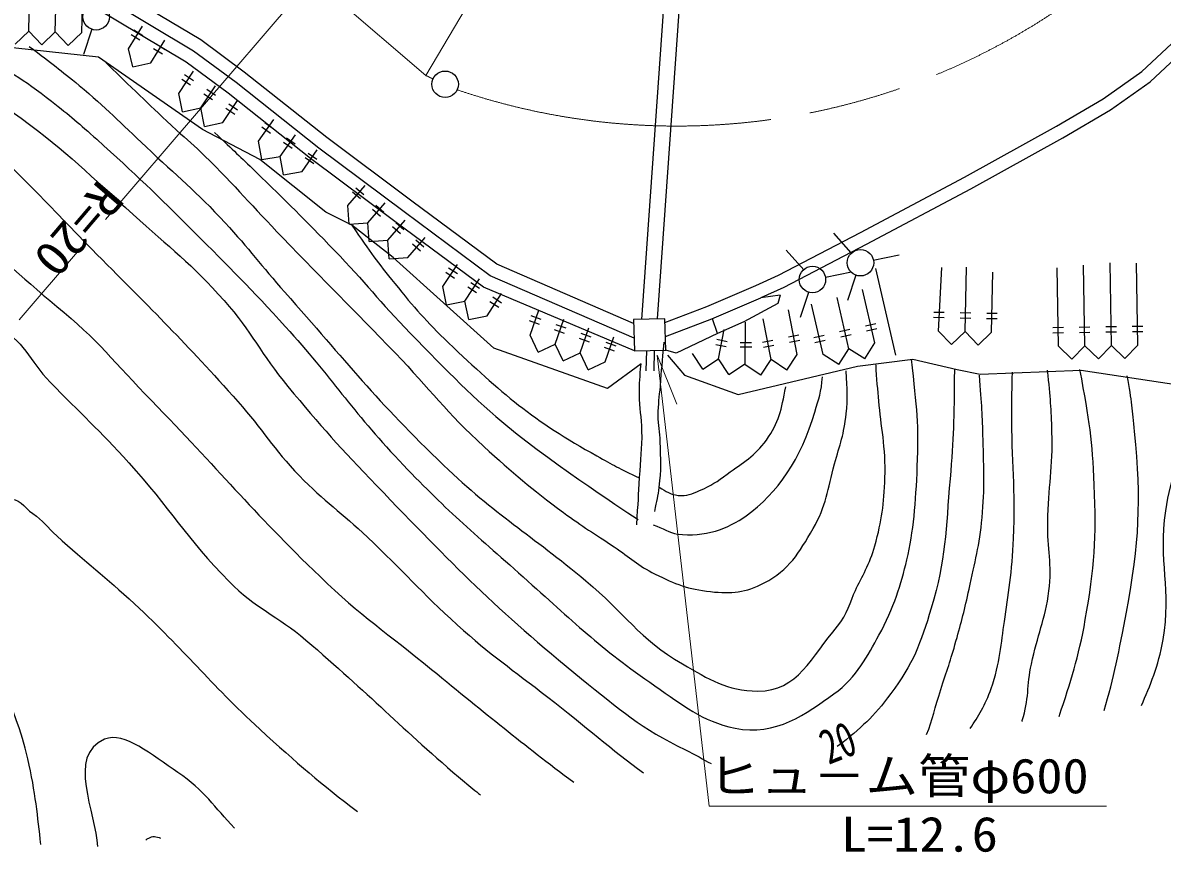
# Model space of a CAD drawing. Units: millimetres, scale not verified. Extents: x 40000 to 680000, y 20000 to 380000.
# Drawn here: x 374742 to 417760, y 236397 to 267698 of the extents above; entities that cross this region are included whole.
import ezdxf
from ezdxf.enums import TextEntityAlignment as Align

# ---------------------------------------------------------------- set-up
doc = ezdxf.new("R2010")
doc.units = ezdxf.units.MM
doc.header["$LTSCALE"] = 1000
doc.linetypes.add('CHAIN', pattern=[18.5, 12, -1.5, 3.5, -1.5])
for name, color, linetype, lineweight in [('M-BGD', 7, 'Continuous', 25), ('M-BMK', 2, 'CHAIN', 13), ('M-BMK-SRVR', 3, 'Continuous', 25), ('M-STR-HTXT', 7, 'Continuous', 13)]:
    doc.layers.add(name, color=color, linetype=linetype, lineweight=lineweight)
doc.styles.add('ＭＳ ゴシック', font='')
doc.styles.get('ＭＳ ゴシック').set_extended_font_data('MS Gothic')

msp = doc.modelspace()

# ---------------------------------------------------------------- linework, layer by layer
at = {"layer": 'M-BGD'}
for p, q in [((374968, 267382), (375017, 269403)), ((381465, 267051), (377970, 269139)), ((398975, 269012), (398096, 256507)), ((399574, 268970), (398698, 256524)), ((375968, 267358), (376001, 268731)), ((381187, 266634), (377734, 268698)), ((376968, 267334), (376992, 268333)), ((380909, 266218), (377478, 268268)), ((374457, 266894), (374968, 267382)), ((375456, 266870), (374968, 267382)), ((375456, 266870), (375968, 267358)), ((376456, 266846), (375968, 267358)), ((376456, 266846), (376968, 267334)), ((377344, 267455), (377029, 266506)), ((378732, 266719), (379261, 267568)), ((379166, 267038), (378827, 267250)), ((379272, 267207), (378933, 267419)), ((377601, 266407), (373469, 266848)), ((378891, 266031), (378732, 266719)), ((379580, 266190), (380109, 267039)), ((380014, 266509), (379675, 266720)), ((380120, 266678), (379781, 266890)), ((383101, 265837), (381465, 267051)), ((416984, 265862), (418304, 267076)), ((381522, 263666), (377601, 266407)), ((382797, 265440), (381187, 266634)), ((378891, 266031), (379580, 266190)), ((380631, 265036), (381182, 265870)), ((382493, 265043), (380909, 266218)), ((415531, 264835), (416984, 265862)), ((381073, 265342), (380740, 265563)), ((381184, 265509), (380850, 265730)), ((385914, 262973), (382797, 265440)), ((386219, 263369), (383101, 265837)), ((380772, 264343), (380631, 265036)), ((381465, 264484), (382016, 265318)), ((381907, 264791), (381574, 265011)), ((382018, 264957), (381684, 265178)), ((385609, 262577), (382493, 265043)), ((382299, 263932), (382850, 264766)), ((382852, 264406), (382518, 264626)), ((413763, 263793), (415531, 264835)), ((380772, 264343), (381465, 264484)), ((381606, 263791), (381465, 264484)), ((382741, 264239), (382408, 264459)), ((381606, 263791), (382299, 263932)), ((383644, 263230), (384218, 264050)), ((384095, 263525), (383767, 263755)), ((384210, 263689), (383882, 263918)), ((410291, 261874), (413763, 263793)), ((383691, 262542), (381522, 263666)), ((384464, 262657), (385037, 263476)), ((385029, 263116), (384701, 263345)), ((389435, 260964), (386219, 263369)), ((383767, 262534), (383644, 263230)), ((384914, 262952), (384586, 263181)), ((385283, 262084), (385856, 262903)), ((389137, 260563), (385914, 262973)), ((386177, 260557), (383691, 262542)), ((383767, 262534), (384464, 262657)), ((384587, 261961), (384464, 262657)), ((385734, 262379), (385406, 262608)), ((385848, 262542), (385520, 262772)), ((388838, 260162), (385609, 262577)), ((384587, 261961), (385283, 262084)), ((387011, 260802), (387666, 261558)), ((406367, 259788), (410291, 261874)), ((387489, 261049), (387187, 261311)), ((387620, 261200), (387318, 261462)), ((387061, 260097), (387011, 260802)), ((387767, 260147), (388422, 260903)), ((388376, 260545), (388074, 260807)), ((392639, 258588), (389435, 260964)), ((387169, 260055), (386177, 260557)), ((388245, 260394), (387943, 260656)), ((392388, 258152), (389137, 260563)), ((387061, 260097), (387767, 260147)), ((388722, 258841), (387169, 260055)), ((387817, 259442), (387767, 260147)), ((388522, 259492), (389177, 260248)), ((389001, 259739), (388699, 260001)), ((389132, 259890), (388830, 260152)), ((392136, 257716), (388838, 260162)), ((387817, 259442), (388522, 259492)), ((388573, 258787), (388522, 259492)), ((389278, 258837), (389933, 259593)), ((389888, 259235), (389585, 259497)), ((403270, 258173), (406367, 259788)), ((406022, 259017), (405357, 259764)), ((389757, 259084), (389454, 259346)), ((404229, 258370), (403565, 259117)), ((388573, 258787), (389278, 258837)), ((392531, 255415), (388722, 258841)), ((390599, 257746), (391149, 258581)), ((397804, 256344), (392639, 258588)), ((406843, 258744), (407823, 258946)), ((414840, 255507), (414794, 258549)), ((415840, 255522), (415792, 258635)), ((416840, 255538), (416793, 258628)), ((391041, 258053), (390707, 258273)), ((391151, 258220), (390817, 258440)), ((397819, 255792), (392388, 258152)), ((402413, 257784), (403270, 258173)), ((405051, 258097), (406031, 258299)), ((406196, 258169), (405881, 257220)), ((407697, 255150), (406953, 258432)), ((409318, 256067), (409436, 258469)), ((410318, 256047), (410367, 258478)), ((411318, 256027), (411363, 258293)), ((413841, 255491), (413795, 258446)), ((390741, 257053), (390599, 257746)), ((391434, 257195), (391984, 258030)), ((391876, 257503), (391542, 257723)), ((391986, 257670), (391652, 257890)), ((397832, 255316), (392136, 257716)), ((400565, 256995), (402413, 257784)), ((392268, 256645), (392819, 257480)), ((392821, 257119), (392487, 257340)), ((400752, 256532), (402610, 257324)), ((403330, 257415), (402610, 257324)), ((403330, 257415), (403252, 257105)), ((404404, 257522), (404089, 256573)), ((405930, 255396), (405493, 257330)), ((406905, 255616), (406449, 257638)), ((390741, 257053), (391434, 257195)), ((391576, 256503), (391434, 257195)), ((392711, 256952), (392377, 257173)), ((393895, 255909), (394229, 256851)), ((398987, 256389), (400565, 256995)), ((403252, 257105), (401958, 256411)), ((403980, 255180), (403648, 256871)), ((404954, 255176), (404523, 257086)), ((391576, 256503), (392268, 256645)), ((394251, 256313), (393874, 256447)), ((394318, 256502), (393941, 256635)), ((394838, 255575), (395172, 256517)), ((398983, 256532), (397800, 256499)), ((397800, 256499), (397832, 255316)), ((399016, 255348), (398983, 256532)), ((399002, 255859), (400752, 256532)), ((400972, 255974), (400775, 256532)), ((401958, 256411), (400972, 255974)), ((402018, 254795), (402032, 256396)), ((402999, 254988), (402696, 256530)), ((409528, 256563), (409128, 256571)), ((409532, 256763), (409132, 256771)), ((410528, 256543), (410128, 256551)), ((410532, 256743), (410132, 256751)), ((411528, 256523), (411128, 256531)), ((411532, 256723), (411132, 256731)), ((395193, 255979), (394816, 256113)), ((395260, 256168), (394883, 256301)), ((395781, 255241), (396114, 256183)), ((396203, 255834), (395826, 255967)), ((400972, 255974), (399405, 255236)), ((401004, 255017), (401225, 256123)), ((405971, 256123), (405581, 256035)), ((406946, 256343), (406556, 256255)), ((406990, 256148), (406600, 256060)), ((409808, 255557), (409318, 256067)), ((409808, 255557), (410318, 256047)), ((410808, 255537), (410318, 256047)), ((410808, 255537), (411318, 256027)), ((414030, 256194), (413630, 256188)), ((414033, 255994), (413633, 255988)), ((415030, 256210), (414630, 256204)), ((415033, 256010), (414633, 256004)), ((416030, 256225), (415630, 256219)), ((416033, 256025), (415633, 256019)), ((417029, 256241), (416629, 256235)), ((417032, 256041), (416633, 256035)), ((394200, 255270), (393895, 255909)), ((394200, 255270), (394838, 255575)), ((395142, 254936), (394838, 255575)), ((396136, 255645), (395759, 255779)), ((396723, 254907), (397057, 255849)), ((397145, 255500), (396768, 255633)), ((401298, 255468), (400906, 255547)), ((401337, 255664), (400945, 255743)), ((401823, 255634), (402258, 255633)), ((403061, 255713), (402668, 255636)), ((404042, 255906), (403649, 255829)), ((404080, 255709), (403688, 255632)), ((404995, 255903), (404605, 255815)), ((405039, 255708), (404649, 255620)), ((406015, 255928), (405625, 255840)), ((406528, 255019), (406905, 255616)), ((416348, 255030), (416840, 255538)), ((396814, 253894), (392531, 255415)), ((395142, 254936), (395781, 255241)), ((396085, 254602), (395781, 255241)), ((397079, 255311), (396702, 255445)), ((397832, 255316), (399016, 255348)), ((398279, 254566), (398296, 255333)), ((398579, 254560), (398595, 255327)), ((399405, 255236), (399016, 255348)), ((399088, 255161), (399721, 254403)), ((400415, 254625), (400023, 255213)), ((401821, 255465), (402260, 255468)), ((403099, 255517), (402707, 255440)), ((403586, 254593), (403980, 255180)), ((405552, 254798), (404954, 255176)), ((405552, 254798), (405930, 255396)), ((406528, 255019), (405930, 255396)), ((414348, 254999), (413841, 255491)), ((414348, 254999), (414840, 255507)), ((415348, 255015), (414840, 255507)), ((415348, 255015), (415840, 255522)), ((416348, 255030), (415840, 255522)), ((396085, 254602), (396723, 254907)), ((398085, 254823), (396814, 253894)), ((400415, 254625), (401004, 255017)), ((401396, 254429), (401004, 255017)), ((401396, 254429), (401984, 254821)), ((401750, 253675), (406250, 254736)), ((402605, 254401), (402018, 254795)), ((402605, 254401), (402999, 254988)), ((403586, 254593), (402999, 254988)), ((406250, 254736), (408340, 255002)), ((408340, 255002), (410021, 254618)), ((399721, 254403), (401750, 253675)), ((410021, 254618), (410892, 254438)), ((410892, 254438), (414702, 254586)), ((414702, 254586), (418358, 254032))]:
    msp.add_line(p, q, dxfattribs=at)
msp.add_lwpolyline([(402620, 257328), (403489, 257723), (406600, 259345), (410529, 261434), (414011, 263359), (415803, 264415), (417299, 265473), (418645, 266711), (426726, 274407)], dxfattribs=at)
for centre in [(377512, 267926), (406366, 258644), (404553, 258010)]:
    msp.add_circle(centre, 500, dxfattribs=at)
for points, knots in [([(416976, 241933), (417301, 242680), (417614, 243403), (417792, 244420), (418120, 246289), (417617, 247400), (417894, 249278), (418092, 250617), (418425, 251330), (418932, 252585), (419267, 253414), (419408, 253939), (419998, 254611), (420573, 255265), (421032, 255510), (421793, 255934), (423255, 256750), (424277, 256758), (425803, 257448), (427850, 258373), (428924, 259043), (430923, 260068), (432718, 260988), (433777, 261408), (435517, 262428), (436823, 263194), (437590, 263591), (438754, 264559), (439917, 265524), (440398, 266251), (441392, 267390), (443190, 269452), (444278, 270556), (445839, 272803), (447669, 275438), (448412, 277103), (449831, 279979), (450191, 280708), (450481, 281257), (450717, 281863), (450899, 282331), (450946, 282821), (451194, 283397), (451313, 283673), (451455, 283921), (451634, 284250), (451916, 284769), (452092, 284936), (452544, 285457)], [0, 0, 0, 0, 1, 1, 1, 2, 2, 2, 3, 3, 3, 4, 4, 4, 5, 5, 5, 6, 6, 6, 7, 7, 7, 8, 8, 8, 9, 9, 9, 10, 10, 10, 11, 11, 11, 12, 12, 12, 13, 13, 13, 14, 14, 14, 15, 15, 15, 16, 16, 16, 16]), ([(372763, 266757), (374240, 265861), (374699, 265617), (375831, 264735), (376516, 264201), (376886, 263884), (377531, 263302), (378996, 261980), (379800, 261220), (381192, 259822), (382568, 258439), (383352, 257676), (384661, 256229), (386398, 254309), (387176, 253061), (388951, 251176), (390670, 249352), (391760, 248453), (393632, 246787), (395513, 245112), (396524, 244103), (398602, 242680), (399708, 241923), (400327, 241363), (401637, 241078), (403142, 240751), (404367, 241643), (405362, 242370), (406244, 243014), (406645, 243822), (407065, 244588), (407635, 245627), (407898, 246511), (408117, 247433), (408373, 248512), (408455, 249574), (408514, 250959), (408580, 252541), (408500, 253143), (408295, 255008)], [0, 0, 0, 0, 1, 1, 1, 2, 2, 2, 3, 3, 3, 4, 4, 4, 5, 5, 5, 6, 6, 6, 7, 7, 7, 8, 8, 8, 9, 9, 9, 10, 10, 10, 11, 11, 11, 12, 12, 12, 13, 13, 13, 13]), ([(374978, 266807), (375894, 266129), (376147, 265930), (376869, 265333), (377902, 264478), (378420, 263929), (379398, 263012), (380576, 261908), (381285, 261337), (382379, 260151), (383297, 259157), (383742, 258540), (384638, 257528), (386932, 254937), (388128, 253394), (390629, 251003), (392584, 249135), (393925, 248368), (396004, 246640), (397447, 245441), (398018, 244443), (399643, 243507), (400669, 242916), (401310, 242491), (402494, 242480), (404008, 242466), (404521, 243771), (405501, 244925), (405884, 245375), (405974, 245852), (406174, 246280), (406417, 246800), (406722, 247270), (406912, 247962), (407181, 248940), (407255, 249517), (407292, 250531), (407333, 251661), (407132, 252516), (407062, 253418), (407028, 253848), (406971, 254256), (406957, 254795)], [0, 0, 0, 0, 1, 1, 1, 2, 2, 2, 3, 3, 3, 4, 4, 4, 5, 5, 5, 6, 6, 6, 7, 7, 7, 8, 8, 8, 9, 9, 9, 10, 10, 10, 11, 11, 11, 12, 12, 12, 13, 13, 13, 14, 14, 14, 14]), ([(371003, 266473), (372768, 265440), (373296, 265104), (374678, 264100), (376441, 262818), (377291, 261921), (378909, 260460), (380280, 259222), (381120, 258594), (382344, 257212), (383388, 256033), (383745, 255190), (384748, 253976), (385998, 252463), (386737, 251645), (388100, 250232), (390983, 247244), (392608, 245553), (395838, 242943), (397280, 241777), (398086, 241068), (399756, 240261), (400132, 240080), (400435, 239896), (400732, 239739)], [0, 0, 0, 0, 1, 1, 1, 2, 2, 2, 3, 3, 3, 4, 4, 4, 5, 5, 5, 6, 6, 6, 7, 7, 7, 8, 8, 8, 8]), ([(369284, 266205), (370864, 265128), (371319, 264772), (372559, 263770), (374662, 262069), (375633, 260878), (377540, 258959), (379659, 256828), (380864, 255646), (382863, 253401), (383807, 252341), (384195, 251623), (385184, 250605), (386128, 249634), (386771, 249209), (387758, 248282), (389105, 247016), (389774, 246216), (391146, 244977), (392414, 243834), (393214, 243298), (394563, 242251), (396008, 241128), (396978, 240262), (398172, 239393)], [0, 0, 0, 0, 1, 1, 1, 2, 2, 2, 3, 3, 3, 4, 4, 4, 5, 5, 5, 6, 6, 6, 7, 7, 7, 8, 8, 8, 8]), ([(377872, 266199), (379162, 264954), (379489, 264627), (380551, 263647), (380962, 263267), (381210, 263073), (381608, 262680), (382794, 261509), (383391, 260788), (384549, 259590), (386204, 257876), (387158, 256942), (388810, 255225), (390122, 253861), (390746, 252985), (392146, 251710), (393274, 250683), (393928, 250126), (395155, 249218), (395880, 248681), (396318, 248424), (397068, 247921), (397669, 247517), (397963, 247215), (398612, 246893), (399383, 246512), (399856, 246322), (400710, 246231), (401506, 246146), (402023, 246189), (402732, 246560), (403686, 247061), (404036, 247678), (404579, 248608), (405085, 249476), (405119, 250082), (405387, 251049), (405590, 251779), (405753, 252184), (405827, 252938), (405889, 253569), (405881, 253824), (405828, 254561)], [0, 0, 0, 0, 1, 1, 1, 2, 2, 2, 3, 3, 3, 4, 4, 4, 5, 5, 5, 6, 6, 6, 7, 7, 7, 8, 8, 8, 9, 9, 9, 10, 10, 10, 11, 11, 11, 12, 12, 12, 13, 13, 13, 14, 14, 14, 14]), ([(381982, 263553), (382736, 262849), (382929, 262662), (383529, 262084), (384714, 260943), (385365, 260291), (386509, 259108), (387660, 257918), (388219, 257170), (389372, 255981), (390758, 254553), (391822, 253468), (393055, 252462), (394883, 250972), (397725, 249113), (397969, 248954)], [0, 0, 0, 0, 1, 1, 1, 2, 2, 2, 3, 3, 3, 4, 4, 4, 5, 5, 5, 5]), ([(371871, 236838), (371113, 238996), (370201, 240731), (369545, 243442), (368937, 245953), (368950, 247431), (368426, 249962), (368103, 251525), (367430, 252343), (367483, 253938), (367541, 255714), (367459, 256857), (368324, 258408), (368856, 259361), (369465, 259894), (370532, 260118), (371155, 260249), (371561, 260116), (372140, 259851), (373853, 259066), (374562, 258179), (376029, 256995), (377561, 255759), (378224, 254848), (379600, 253441), (382113, 250871), (383372, 249285), (385964, 246796), (387506, 245314), (388518, 244648), (390176, 243296), (392282, 241577), (393571, 240512), (395540, 239037)], [0, 0, 0, 0, 1, 1, 1, 2, 2, 2, 3, 3, 3, 4, 4, 4, 5, 5, 5, 6, 6, 6, 7, 7, 7, 8, 8, 8, 9, 9, 9, 10, 10, 10, 11, 11, 11, 11]), ([(387169, 260055), (387897, 258993), (388114, 258686), (388784, 257859), (389528, 256941), (389964, 256437), (390819, 255620), (392806, 253720), (394010, 252683), (396417, 251353), (397030, 251015), (397254, 250870), (398010, 250532)], [0, 0, 0, 0, 1, 1, 1, 2, 2, 2, 3, 3, 3, 4, 4, 4, 4]), ([(373617, 236768), (373529, 237007), (373442, 237263), (373359, 237567), (372932, 239122), (372997, 240067), (372537, 241612), (371779, 244165), (370617, 245364), (370082, 247973), (369671, 249981), (369576, 251188), (369869, 253218), (370059, 254536), (370107, 255597), (371202, 256356), (372020, 256924), (372838, 256624), (373748, 256219), (374786, 255758), (374983, 254948), (375775, 254135), (376935, 252946), (377630, 252322), (378745, 251092), (380284, 249396), (380920, 248244), (382529, 246615), (383530, 245601), (384345, 245327), (385430, 244404), (387821, 242371), (389021, 241073), (391419, 239049), (391638, 238865), (391835, 238706), (392024, 238562)], [0, 0, 0, 0, 1, 1, 1, 2, 2, 2, 3, 3, 3, 4, 4, 4, 5, 5, 5, 6, 6, 6, 7, 7, 7, 8, 8, 8, 9, 9, 9, 10, 10, 10, 11, 11, 11, 12, 12, 12, 12]), ([(398598, 249257), (398699, 249680), (398720, 249816), (398770, 250179), (398859, 250837), (398821, 251215), (398809, 251879), (398802, 252274), (398732, 252493), (398732, 252889), (398732, 253319), (398779, 253558), (398812, 253987), (398863, 254636), (398884, 254842), (398958, 255648)], [0, 0, 0, 0, 1, 1, 1, 2, 2, 2, 3, 3, 3, 4, 4, 4, 5, 5, 5, 5]), ([(397919, 248749), (397976, 249620), (397991, 249842), (398030, 250542), (398069, 251225), (398128, 251607), (398119, 252291), (398112, 252836), (398022, 253138), (398024, 253683), (398025, 254129), (398035, 254289), (398085, 254823)], [0, 0, 0, 0, 1, 1, 1, 2, 2, 2, 3, 3, 3, 4, 4, 4, 4]), ([(398542, 248752), (398908, 248639), (399154, 248441), (399458, 248405), (400498, 248280), (401369, 248602), (402050, 249090), (403243, 249946), (404127, 251248), (404645, 253010), (404795, 253520), (404894, 253765), (404928, 254342)], [0, 0, 0, 0, 1, 1, 1, 2, 2, 2, 3, 3, 3, 4, 4, 4, 4]), ([(409913, 254606), (409900, 252660), (409884, 252091), (409749, 250485), (409586, 248567), (409598, 247450), (409041, 245608), (408637, 244273), (408350, 243496), (407513, 242381), (406837, 241482), (406436, 241120), (405493, 240382)], [0, 0, 0, 0, 1, 1, 1, 2, 2, 2, 3, 3, 3, 4, 4, 4, 4]), ([(408860, 240837), (409098, 241399), (409176, 241861), (409398, 242534), (409633, 243243), (409771, 243639), (409973, 244358), (410187, 245119), (410300, 245548), (410466, 246321), (410692, 247371), (410858, 247957), (410959, 249027), (411066, 250170), (411027, 250818), (410996, 251966), (410971, 252919), (410951, 253242), (410861, 254404)], [0, 0, 0, 0, 1, 1, 1, 2, 2, 2, 3, 3, 3, 4, 4, 4, 5, 5, 5, 6, 6, 6, 6]), ([(410514, 241060), (410809, 241541), (411080, 241934), (411305, 242581), (411635, 243528), (411679, 244308), (411801, 245101), (411950, 246075), (412091, 247004), (412149, 248234), (412237, 250104), (412070, 251154), (412083, 253027), (412087, 253607), (412087, 253795), (412101, 254513)], [0, 0, 0, 0, 1, 1, 1, 2, 2, 2, 3, 3, 3, 4, 4, 4, 5, 5, 5, 5]), ([(412463, 241324), (412467, 241338), (412472, 241352), (412476, 241366), (412737, 242168), (412646, 242673), (412819, 243498), (413046, 244584), (413341, 245160), (413485, 246260), (413617, 247264), (413418, 247840), (413437, 248852), (413463, 250182), (413637, 250924), (413597, 252253), (413570, 253167), (413549, 253495), (413428, 254589)], [0, 0, 0, 0, 1, 1, 1, 2, 2, 2, 3, 3, 3, 4, 4, 4, 5, 5, 5, 6, 6, 6, 6]), ([(413863, 241513), (414323, 242891), (414593, 243710), (414857, 245175), (415210, 247132), (415275, 248268), (415195, 250255), (415126, 251969), (415024, 252627), (414655, 254614)], [0, 0, 0, 0, 1, 1, 1, 2, 2, 2, 3, 3, 3, 3]), ([(415566, 241743), (415939, 242980), (416128, 243967), (416407, 245461), (416894, 248079), (416980, 249622), (416718, 252272), (416637, 253096), (416622, 253412), (416438, 254375)], [0, 0, 0, 0, 1, 1, 1, 2, 2, 2, 3, 3, 3, 3]), ([(398770, 250179), (399035, 249997), (399185, 249898), (399491, 249865), (399811, 249831), (399999, 249920), (400295, 250046), (400729, 250231), (400954, 250382), (401333, 250664), (401949, 251121), (402368, 251329), (402815, 251952), (403300, 252631), (403374, 253072), (403549, 253958)], [0, 0, 0, 0, 1, 1, 1, 2, 2, 2, 3, 3, 3, 4, 4, 4, 5, 5, 5, 5]), ([(375426, 236694), (375302, 237714), (375226, 238660), (374931, 239921), (374419, 242110), (373577, 243191), (373177, 245403), (372943, 246695), (372803, 247519), (373218, 248765), (373383, 249263), (373669, 249579), (374179, 249703), (374588, 249803), (374776, 249419), (375122, 249178), (375516, 248902), (375664, 248658), (376022, 248336), (377155, 247317), (377838, 246801), (378958, 245768), (380877, 243997), (381762, 242805), (383688, 241042), (385102, 239748), (386019, 238962), (387372, 237934)], [0, 0, 0, 0, 1, 1, 1, 2, 2, 2, 3, 3, 3, 4, 4, 4, 5, 5, 5, 6, 6, 6, 7, 7, 7, 8, 8, 8, 9, 9, 9, 9]), ([(382735, 237307), (381987, 238071), (381594, 238749), (380601, 239405), (379610, 240060), (378580, 240976), (377830, 240660), (376367, 240045), (377518, 237876), (377556, 236608)], [0, 0, 0, 0, 1, 1, 1, 2, 2, 2, 3, 3, 3, 3]), ([(379392, 236856), (379422, 236885), (379456, 236910), (379494, 236932), (379635, 237012), (379787, 236997), (379943, 236930)], [0, 0, 0, 0, 1, 1, 1, 2, 2, 2, 2])]:
    msp.add_open_spline(points, degree=3, knots=knots, dxfattribs=at)
at = {"layer": 'M-BMK'}
for p, q in [((389959, 265712), (401739, 285729)), ((385678, 269386), (372653, 254209)), ((389959, 265712), (385678, 269386))]:
    msp.add_line(p, q, dxfattribs=at)
for centre, radius, start, end in [((399426, 289560), 25758, 251.2382, 319.828), ((401157, 288621), 25500, 243.9502, 244.6244)]:
    msp.add_arc(centre, radius, start, end, dxfattribs=at)
at = {"layer": 'M-BMK-SRVR'}
msp.add_circle((390686, 265378), 500, dxfattribs=at)
at = {"layer": 'M-STR-HTXT'}
msp.add_line((398698, 255161), (399433, 253300), dxfattribs=at)
msp.add_lwpolyline([(398698, 255161), (400653, 238134), (415653, 238134)], dxfattribs=at)

# ---------------------------------------------------------------- texts
at = {"layer": 'M-BGD', "style": 'ＭＳ ゴシック', "width": 0.7}
msp.add_text('20', height=1320, rotation=21.555, dxfattribs=at).set_placement((405506, 240535), align=Align.MIDDLE_CENTER)
at = {"layer": 'M-BMK', "style": 'ＭＳ ゴシック', "width": 1.1}
msp.add_text('R=20', height=1320, rotation=229.435, dxfattribs=at).set_placement((376067, 257984), align=Align.TOP_RIGHT)
at = {"layer": 'M-STR-HTXT', "style": 'ＭＳ ゴシック', "width": 1.1}
for s, p in [('ヒュ－ム管φ600', (400616, 239939)), ('L=12.6', (405629, 237739))]:
    msp.add_text(s, height=1320, dxfattribs=at).set_placement(p, align=Align.TOP_LEFT)

doc.saveas('drawing.dxf')
